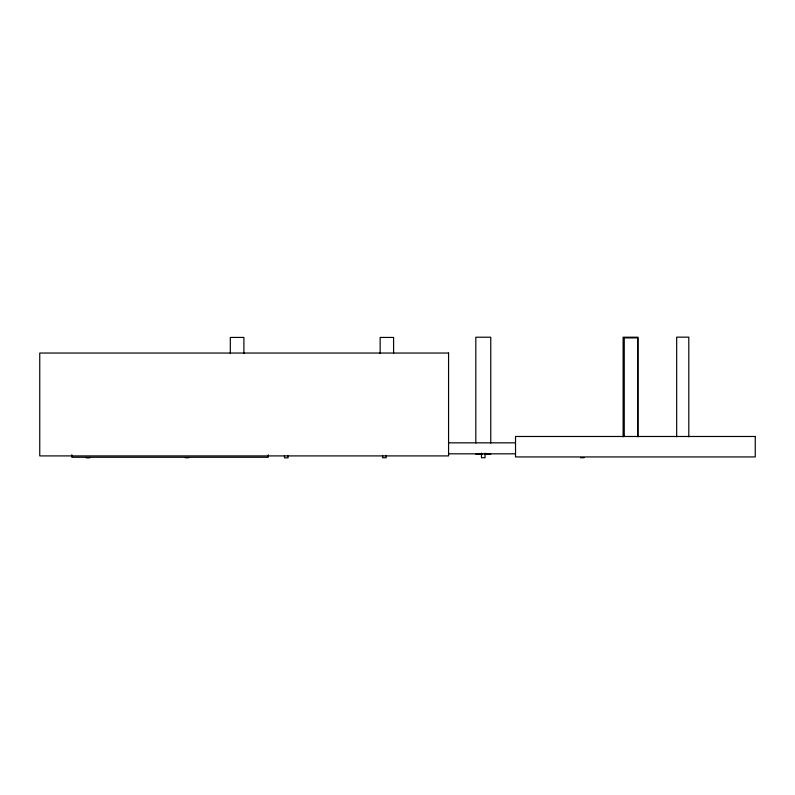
<?xml version="1.0" encoding="UTF-8"?>
<svg xmlns="http://www.w3.org/2000/svg" width="795" height="795" viewBox="0 0 795 795"><rect width="100%" height="100%" fill="white"/><g stroke="black" fill="none" stroke-linecap="round" stroke-linejoin="round"><path stroke-width="1.19" d="M448.509 442.835L515.448 442.835M448.509 453.826L515.448 453.826M475.817 454.114L482.714 454.114M485.02 454.114L490.763 454.114M185.116 457.741L188.713 457.741M580.509 457.731L584.096 457.731M86.178 457.85L89.785 457.85M688.798 436.813L688.798 337.15L676.674 337.15L676.674 436.813M638.067 436.892L638.067 337.219L623.111 337.219L623.111 436.892M637.6 436.346L637.6 337.905L624.254 337.905L624.254 436.346M490.763 443.044L490.763 337.219L475.817 337.219L475.817 443.044M485.049 453.12L485.049 457.741L481.462 457.741L481.462 453.12M393.585 353.437L393.585 337.438L380.149 337.438L380.149 353.437M386.201 455.465L386.201 457.771L382.604 457.771L382.604 455.465M288.078 455.515L288.078 457.841L284.461 457.841L284.461 455.515M268.312 454.78L268.312 457.264L71.808 457.264L71.808 454.78M243.896 353.427L243.896 337.428L230.311 337.428L230.311 353.427M448.569 353.04L39.75 353.04L39.75 455.913L448.569 455.913L448.569 353.04M755.25 436.485L515.528 436.485L515.528 456.936L755.25 456.936L755.25 436.485"/></g></svg>
